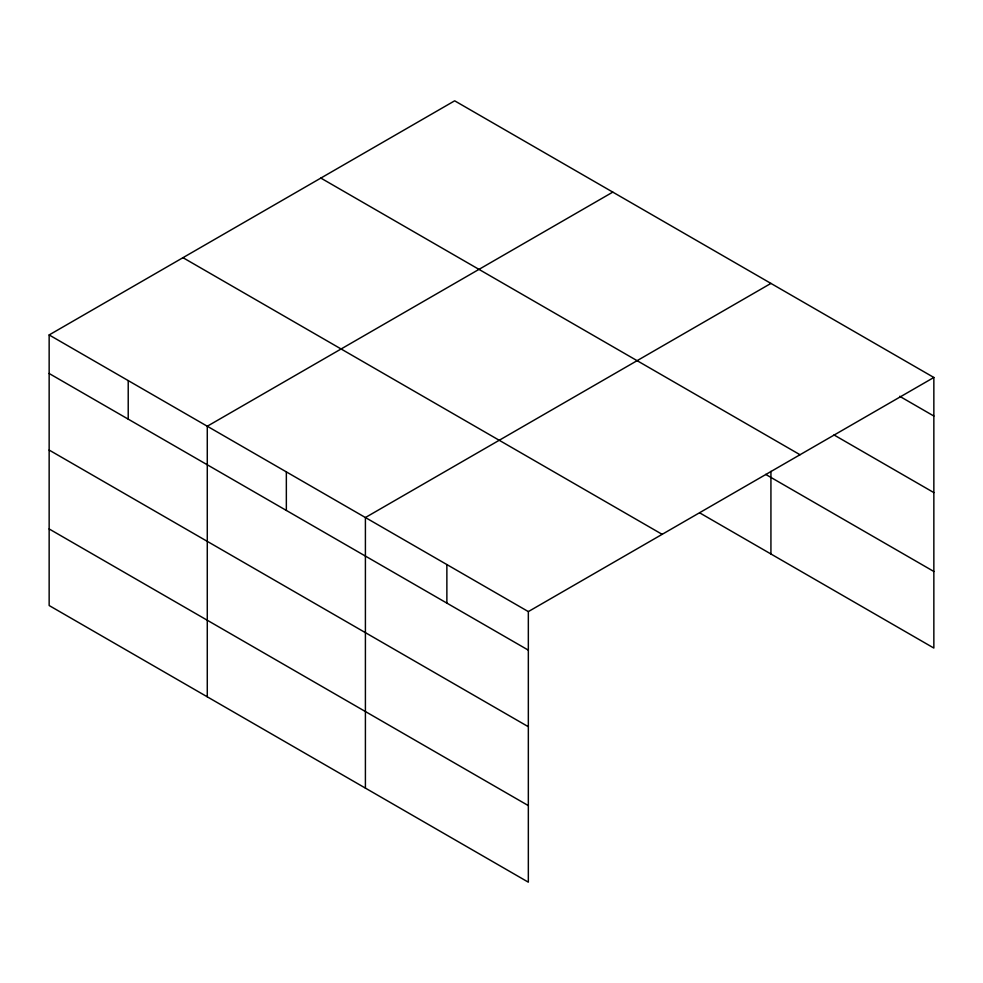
<?xml version="1.0" encoding="UTF-8"?>
<svg xmlns="http://www.w3.org/2000/svg" width="983" height="983" viewBox="0 0 983 983"><rect width="100%" height="100%" fill="white"/><g stroke="black" fill="none" stroke-linecap="round" stroke-linejoin="round"><path stroke-width="1.47" d="M528.338 726.72L528.338 611.598L49.15 334.945L49.15 605.528L528.338 882.181L528.338 726.72L49.15 450.067M699.773 512.905L933.85 648.055L933.85 377.472L454.662 100.819L49.15 334.945M612.802 192.115L207.278 426.241L207.278 696.824M770.93 283.411L365.406 517.537L365.406 788.12M528.338 611.598L933.85 377.472M899.691 396.296L933.85 416.03M833.989 434.941L933.85 492.594M320.851 178.083L800.027 454.736M765.659 474.384L933.85 571.479M182.973 257.681L662.149 534.334M49.15 373.491L528.338 650.144M49.15 528.952L528.338 805.605M770.93 471.349L770.93 553.994M446.872 564.574L446.872 603.12M286.348 471.889L286.348 510.435M128.22 380.593L128.22 419.139"/></g></svg>
